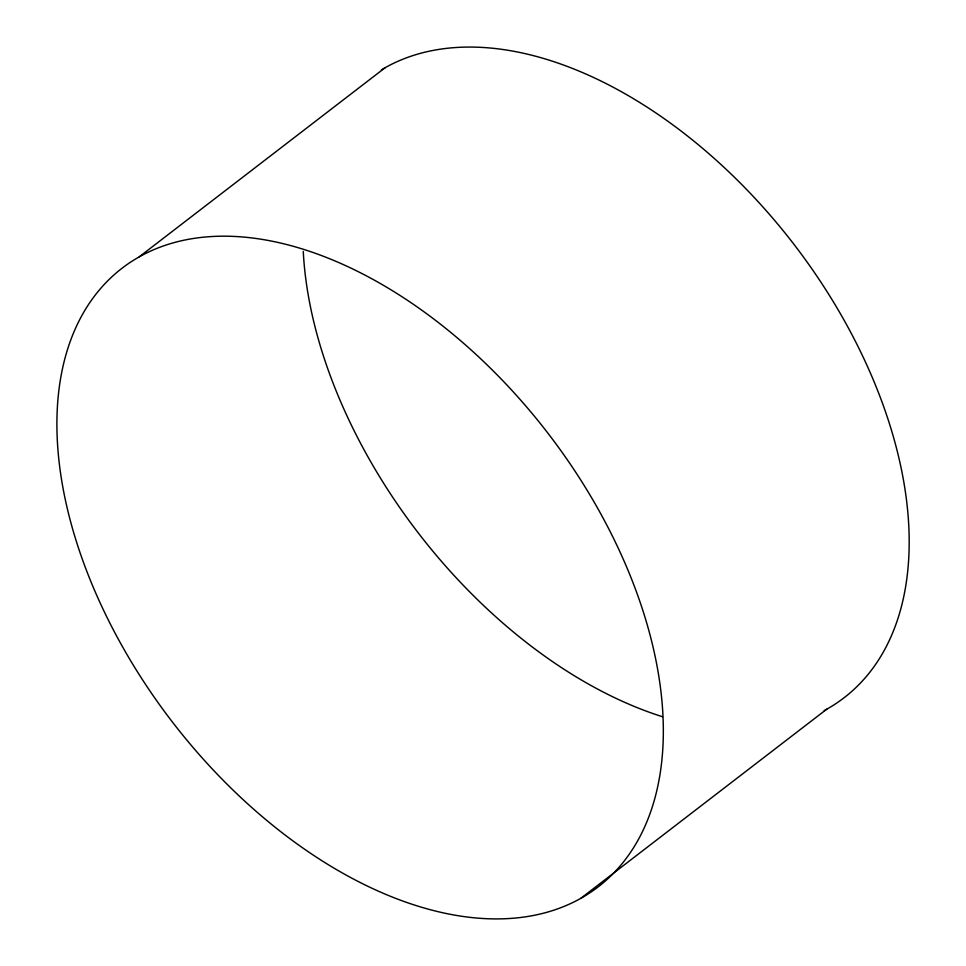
<?xml version="1.0" encoding="UTF-8"?>
<svg xmlns="http://www.w3.org/2000/svg" width="966" height="966" viewBox="0 0 966 966"><rect width="100%" height="100%" fill="white"/><g stroke="black" fill="none" stroke-linecap="round" stroke-linejoin="round"><path stroke-width="1.45" d="M139.309 256.775L385.217 67.644M580.783 898.356A390.336 236.875 52.4 0 0 429.58 315.882A390.336 236.875 52.4 0 0 69.757 518.464A390.336 236.875 52.4 0 0 580.783 898.356L826.691 709.225M381.413 69.866A390.336 236.875 52.4 0 1 812.986 270.432A390.336 236.875 52.4 0 1 824.179 710.614M662.471 716.712A390.336 236.875 52.4 0 1 303.264 251.389"/></g></svg>
